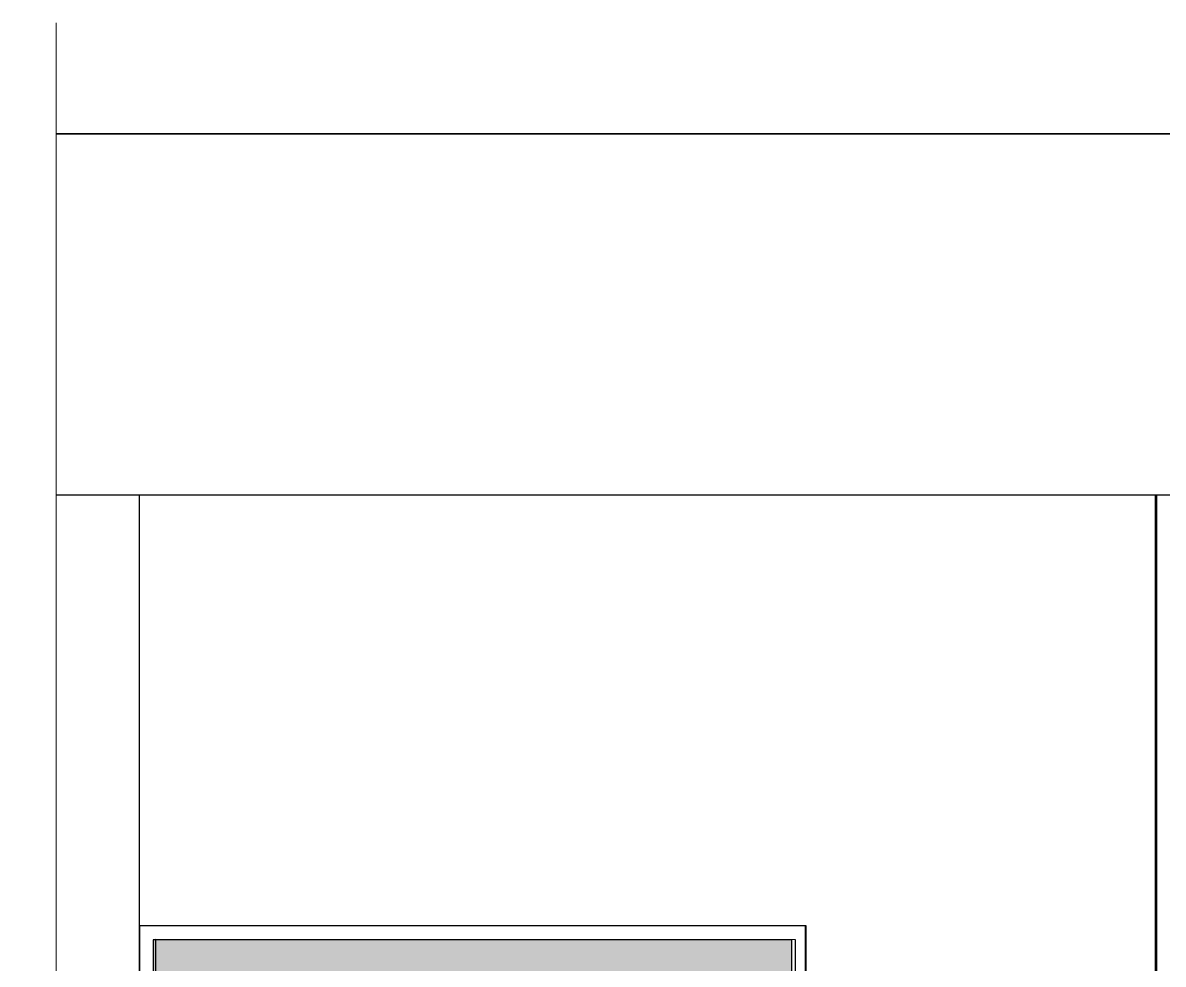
# Model space of a CAD drawing. Header units: millimetres. Extents: x 35877 to 3066687, y -650199 to -40525.
# Drawn here: x 147093.3 to 147175.4, y -179713.1 to -179645.4 of the extents above; entities that cross this region are included whole.
import ezdxf

# ---------------------------------------------------------------- set-up
doc = ezdxf.new("R2010")
doc.units = ezdxf.units.MM
doc.header["$MEASUREMENT"] = 0
doc.linetypes.add('DASHED', pattern=[0.75, 0.5, -0.25])
for name, color, linetype, lineweight in [('A8_FURNITURE', 32, 'Continuous', 30), ('dim05', 1, 'Continuous', 13), ('ELEVATION', 250, 'Continuous', 9), ('Elevation 4.5', 206, 'Continuous', 5), ('FURNITURE', 32, 'Continuous', 9), ('furniture dimensions', 1, 'DASHED', 0), ('wall', 7, 'Continuous', 30)]:
    doc.layers.add(name, color=color, linetype=linetype, lineweight=lineweight)

msp = doc.modelspace()

# ---------------------------------------------------------------- hatches: boundary and pattern name
at = {"layer": 'dim05', "lineweight": 0, "true_color": 0xa47149, "transparency": 33554630}
h = msp.add_hatch(color=35, dxfattribs=at)
h.dxf.hatch_style = 1
h.paths.add_polyline_path([(147148.669, -179711.4), (147102.677, -179711.4), (147102.685, -179803.359), (147148.677, -179803.359), (147148.676, -179788.461), (147142.677, -179788.461), (147142.677, -179791.359, -0.414214), (147139.677, -179794.359), (147111.679, -179794.359, -0.414214), (147108.679, -179791.359), (147108.679, -179722.365, -0.414214), (147111.679, -179719.365), (147139.677, -179719.365, -0.414214), (147142.677, -179722.365), (147142.677, -179749.261), (147148.672, -179749.261)])

# ---------------------------------------------------------------- linework, layer by layer
at = {"layer": 'A8_FURNITURE', "linetype": 'ByBlock', "lineweight": 15, "transparency": 33554687}
for p, q in [((147115.885, -179710.383, -47.948), (147115.885, -179710.383, -47.948)), ((147117.883, -179710.385, -47.948), (147117.883, -179710.384, -47.948)), ((147119.898, -179710.385, -47.948), (147119.898, -179710.386, -47.947)), ((147127.889, -179710.392, -47.948), (147127.889, -179710.393, -47.947)), ((147129.889, -179710.394, -47.948), (147129.889, -179710.394, -47.947)), ((147131.889, -179710.396, -47.948), (147131.889, -179710.396, -47.947)), ((147133.889, -179710.397, -47.948), (147133.889, -179710.398, -47.947)), ((147135.892, -179710.4, -47.947), (147135.892, -179710.399, -47.948))]:
    msp.add_line(p, q, dxfattribs=at)
at = {"layer": 'A8_FURNITURE', "linetype": 'ByBlock', "lineweight": 53, "transparency": 33554687}
msp.add_lwpolyline([(147149.685, -179751.755), (147163.569, -179751.755, -0.435321), (147168.578, -179757.136), (147168.578, -179770.098, 1), (147174.935, -179770.098), (147174.935, -179679.359)], format="xyb", dxfattribs=at)
at = {"layer": 'A8_FURNITURE', "linetype": 'ByBlock', "lineweight": 15, "transparency": 33554687}
msp.add_lwpolyline([(147137.892, -179710.401), (147137.892, -179710.4), (147113.885, -179710.382)], dxfattribs=at)
at = {"layer": 'A8_FURNITURE', "linetype": 'ByBlock', "transparency": 33554687}
for points in [[(147148.843, -179803.391), (147102.785, -179803.355), (147102.85, -179711.34)], [(147102.851, -179711.34), (147148.91, -179711.379), (147148.843, -179803.392)]]:
    msp.add_lwpolyline(points, dxfattribs=at)
at = {"layer": 'ELEVATION', "color": 18, "true_color": 0x000000, "transparency": 33554687}
msp.add_line((147101.685, -179833.359), (147101.685, -179682.359), dxfattribs=at)
at = {"layer": 'Elevation 4.5', "color": 18, "lineweight": 30, "true_color": 0x000000, "transparency": 33554687}
for p, q in [((147149.669, -179710.4), (147101.677, -179710.4)), ((147149.677, -179803.359), (147149.669, -179710.4))]:
    msp.add_line(p, q, dxfattribs=at)
msp.add_lwpolyline([(147149.669, -179710.4), (147101.677, -179710.4), (147101.685, -179803.359), (147149.677, -179803.359)], close=True, dxfattribs=at)
at = {"layer": 'FURNITURE', "color": 18, "lineweight": 30, "true_color": 0x000000, "transparency": 33554687}
msp.add_line((147095.691, -179653.359, 0.005), (147260.685, -179653.359, 0.005), dxfattribs=at)
at = {"layer": 'FURNITURE', "lineweight": 30, "transparency": 33554687}
msp.add_line((147095.691, -179679.359, 0.005), (147260.685, -179679.359, 0.005), dxfattribs=at)
at = {"layer": 'FURNITURE', "color": 18, "lineweight": 30, "true_color": 0x000000, "transparency": 33554687, "elevation": 0.005}
msp.add_lwpolyline([(147095.691, -179679.359), (147260.685, -179679.359), (147260.685, -179653.359), (147095.691, -179653.359)], dxfattribs=at)
at = {"layer": 'FURNITURE', "color": 18, "lineweight": 30, "true_color": 0x000000, "transparency": 33554687}
msp.add_lwpolyline([(147101.685, -179803.359), (147101.685, -179679.359), (147260.685, -179679.359), (147260.685, -179821.359), (147248.685, -179821.359), (147248.685, -179815.359), (147236.685, -179815.359), (147236.685, -179809.359), (147224.685, -179809.359), (147224.685, -179803.359)], close=True, dxfattribs=at)
at = {"layer": 'FURNITURE', "lineweight": 30, "transparency": 33554687}
msp.add_lwpolyline([(147148.677, -179803.359), (147148.669, -179711.4), (147102.677, -179711.4), (147102.685, -179803.359)], dxfattribs=at)
at = {"layer": 'furniture dimensions', "color": 251, "linetype": 'Continuous', "lineweight": 0, "true_color": 0x636466, "transparency": 33554687, "elevation": 0.005}
msp.add_lwpolyline([(147095.691, -179645.373), (147095.691, -179744.685), (147093.277, -179746.159), (147097.528, -179746.425), (147095.691, -179747.787), (147095.691, -179847.139)], dxfattribs=at)
at = {"layer": 'wall', "transparency": 33554687}
msp.add_lwpolyline([(147101.685, -179710.359), (147149.685, -179710.359), (147149.685, -179803.359), (147101.685, -179803.359)], close=True, dxfattribs=at)

doc.saveas('drawing.dxf')
